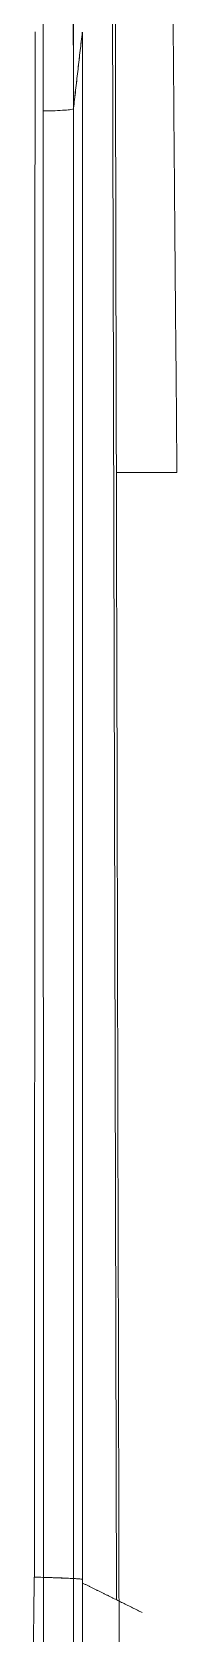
# Model space of a CAD drawing. Extents: x 12185 to 15344, y -91 to 2224.
# Drawn here: x 14159.47 to 14161.04, y 1075.15 to 1092.58 of the extents above; entities that cross this region are included whole.
import ezdxf

# ---------------------------------------------------------------- set-up
doc = ezdxf.new("R2010")
doc.units = 0
doc.header["$LTSCALE"] = 10
doc.header["$MEASUREMENT"] = 0
doc.layers.add('1', color=7, linetype='CONTINUOUS')

msp = doc.modelspace()

# ---------------------------------------------------------------- linework, layer by layer
at = {"layer": '1', "color": 7, "linetype": 'Continuous', "lineweight": 18}
msp.add_line((14160.334, 1096.129), (14160.385, 1075.523), dxfattribs=at)
for points, degree in [([(14160.384, 1087.787), (14160.375, 1091.34), (14160.37, 1094.823)], 2), ([(14159.589, 1091.719), (14159.589, 1092.407), (14159.589, 1093.094), (14159.588, 1093.781)], 3), ([(14159.588, 1093.781), (14159.589, 1093.094), (14159.589, 1092.407), (14159.589, 1091.719)], 3), ([(14159.916, 1093.802), (14159.917, 1091.741)], 1), ([(14159.917, 1091.741), (14159.917, 1092.428), (14159.917, 1093.115), (14159.917, 1093.802)], 3), ([(14159.495, 1075.77), (14159.497, 1081.373), (14159.499, 1086.976), (14159.501, 1092.579)], 3), ([(14159.501, 1092.579), (14159.499, 1086.976), (14159.497, 1081.373), (14159.495, 1075.77)], 3), ([(14160.015, 1092.577), (14159.983, 1092.308), (14159.952, 1092.039), (14159.92, 1091.77)], 3), ([(14159.921, 1091.77), (14160.014, 1092.577)], 1), ([(14160.015, 1075.746), (14160.015, 1081.357), (14160.015, 1086.967), (14160.015, 1092.577)], 3), ([(14160.015, 1092.171), (14160.015, 1086.696), (14160.015, 1081.221), (14160.015, 1075.746)], 3), ([(14159.92, 1091.77), (14159.919, 1091.761), (14159.918, 1091.751), (14159.917, 1091.741)], 3), ([(14159.917, 1091.741), (14159.921, 1091.77)], 1), ([(14159.594, 1066.534), (14159.592, 1074.929), (14159.591, 1083.324), (14159.589, 1091.719)], 3), ([(14159.589, 1091.719), (14159.591, 1083.324), (14159.592, 1074.929), (14159.594, 1066.534)], 3), ([(14159.922, 1066.554), (14159.92, 1074.95), (14159.919, 1083.345), (14159.917, 1091.741)], 3), ([(14160.384, 1087.787), (14160.4, 1080.819), (14160.417, 1073.851), (14160.433, 1066.882)], 3), ([(14160.015, 1075.687), (14160.015, 1075.707), (14160.015, 1075.726), (14160.015, 1075.746)], 3), ([(14160.015, 1075.746), (14160.015, 1075.726), (14160.015, 1075.707), (14160.015, 1075.687)], 3), ([(14160.015, 1074.343), (14160.015, 1074.791), (14160.015, 1075.239), (14160.015, 1075.687)], 3)]:
    msp.add_open_spline(points, degree=degree, dxfattribs=at)
for points, knots in [([(14161.041, 1087.787), (14161.039, 1088.049), (14161.035, 1088.615), (14161.026, 1089.508), (14161.018, 1090.494), (14161.009, 1091.559), (14161, 1092.713), (14160.992, 1093.791), (14160.987, 1094.486), (14160.985, 1094.765)], [0, 0, 0, 0, 0.112183, 0.24245, 0.383281, 0.535258, 0.699969, 0.879358, 1, 1, 1, 1]), ([(14159.589, 1091.719), (14159.635, 1091.72), (14159.679, 1091.721), (14159.757, 1091.724), (14159.792, 1091.726), (14159.85, 1091.73), (14159.873, 1091.732), (14159.906, 1091.736), (14159.915, 1091.739), (14159.917, 1091.741)], [0, 0, 0, 0, 0.25, 0.25, 0.5, 0.5, 0.75, 0.75, 1, 1, 1, 1]), ([(14159.917, 1091.741), (14159.915, 1091.739), (14159.905, 1091.736), (14159.873, 1091.732), (14159.85, 1091.73), (14159.792, 1091.726), (14159.757, 1091.724), (14159.679, 1091.721), (14159.635, 1091.72), (14159.589, 1091.719)], [0, 0, 0, 0, 0.25, 0.25, 0.5, 0.5, 0.75, 0.75, 1, 1, 1, 1]), ([(14159.917, 1091.741), (14159.917, 1089.961), (14159.918, 1086.554), (14159.918, 1081.671), (14159.919, 1077.244), (14159.92, 1073.275), (14159.921, 1069.762), (14159.921, 1067.573), (14159.922, 1066.554)], [0, 0, 0, 0, 0.212008, 0.405878, 0.581612, 0.739211, 0.878675, 1, 1, 1, 1]), ([(14159.469, 1074.039), (14159.471, 1074.208), (14159.479, 1074.777), (14159.487, 1075.354), (14159.493, 1075.762), (14159.493, 1075.77)], [0, 0, 0, 0, 0.294792, 0.985524, 1, 1, 1, 1]), ([(14159.493, 1075.77), (14159.524, 1075.769), (14159.557, 1075.768), (14159.623, 1075.766), (14159.656, 1075.765), (14159.718, 1075.763), (14159.748, 1075.762), (14159.789, 1075.761), (14159.802, 1075.76), (14159.826, 1075.759), (14159.838, 1075.759), (14159.86, 1075.758), (14159.871, 1075.757), (14159.891, 1075.756), (14159.9, 1075.756), (14159.929, 1075.754), (14159.947, 1075.753), (14159.977, 1075.751), (14159.99, 1075.75), (14160.008, 1075.748), (14160.014, 1075.747), (14160.015, 1075.746)], [0, 0, 0, 0, 0.125, 0.125, 0.25, 0.25, 0.375, 0.375, 0.4375, 0.4375, 0.5, 0.5, 0.5625, 0.5625, 0.625, 0.625, 0.75, 0.75, 0.875, 0.875, 1, 1, 1, 1]), ([(14160.015, 1075.746), (14160.014, 1075.747), (14160.009, 1075.748), (14159.992, 1075.75), (14159.981, 1075.751), (14159.951, 1075.753), (14159.933, 1075.754), (14159.893, 1075.756), (14159.87, 1075.757), (14159.819, 1075.759), (14159.792, 1075.76), (14159.736, 1075.762), (14159.706, 1075.763), (14159.646, 1075.765), (14159.615, 1075.766), (14159.554, 1075.768), (14159.524, 1075.769), (14159.495, 1075.77)], [0, 0, 0, 0, 0.125, 0.125, 0.25, 0.25, 0.375, 0.375, 0.5, 0.5, 0.625, 0.625, 0.75, 0.75, 0.875, 0.875, 1, 1, 1, 1]), ([(14160.015, 1075.687), (14160.015, 1075.631), (14160.015, 1075.521), (14160.015, 1075.36), (14160.015, 1075.207), (14160.015, 1075.061), (14160.015, 1074.923), (14160.015, 1074.792), (14160.015, 1074.669), (14160.015, 1074.554), (14160.015, 1074.446), (14160.015, 1074.376), (14160.015, 1074.343)], [0, 0, 0, 0, 0.125329, 0.245027, 0.359095, 0.467533, 0.570342, 0.667524, 0.759079, 0.84501, 0.925316, 1, 1, 1, 1])]:
    msp.add_open_spline(points, degree=3, knots=knots, dxfattribs=at)
at = {"layer": '1', "color": 7, "linetype": 'Continuous', "lineweight": 13}
msp.add_open_spline([(14160.384, 1087.787), (14160.384, 1087.787), (14160.385, 1087.787), (14160.391, 1087.787), (14160.395, 1087.787), (14160.411, 1087.786), (14160.426, 1087.786), (14160.464, 1087.786), (14160.487, 1087.786), (14160.537, 1087.786), (14160.564, 1087.786), (14160.621, 1087.786), (14160.651, 1087.786), (14160.72, 1087.786), (14160.757, 1087.787), (14160.836, 1087.787), (14160.877, 1087.787), (14160.939, 1087.787), (14160.96, 1087.787), (14161.001, 1087.787), (14161.021, 1087.787), (14161.041, 1087.787)], degree=3, knots=[0, 0, 0, 0, 0.0625, 0.0625, 0.125, 0.125, 0.25, 0.25, 0.375, 0.375, 0.5, 0.5, 0.625, 0.625, 0.75, 0.75, 0.875, 0.875, 0.9375, 0.9375, 1, 1, 1, 1], dxfattribs=at)
at = {"layer": '1', "color": 7, "linetype": 'Continuous', "lineweight": 18}
msp.add_rational_spline([(14160.664, 1075.384), (14160.452, 1075.49), (14160.237, 1075.597), (14160.017, 1075.705)], [1.001668565, 1.00061210544, 1.00005732254, 1.00000421627], degree=3, dxfattribs=at)

doc.saveas('drawing.dxf')
